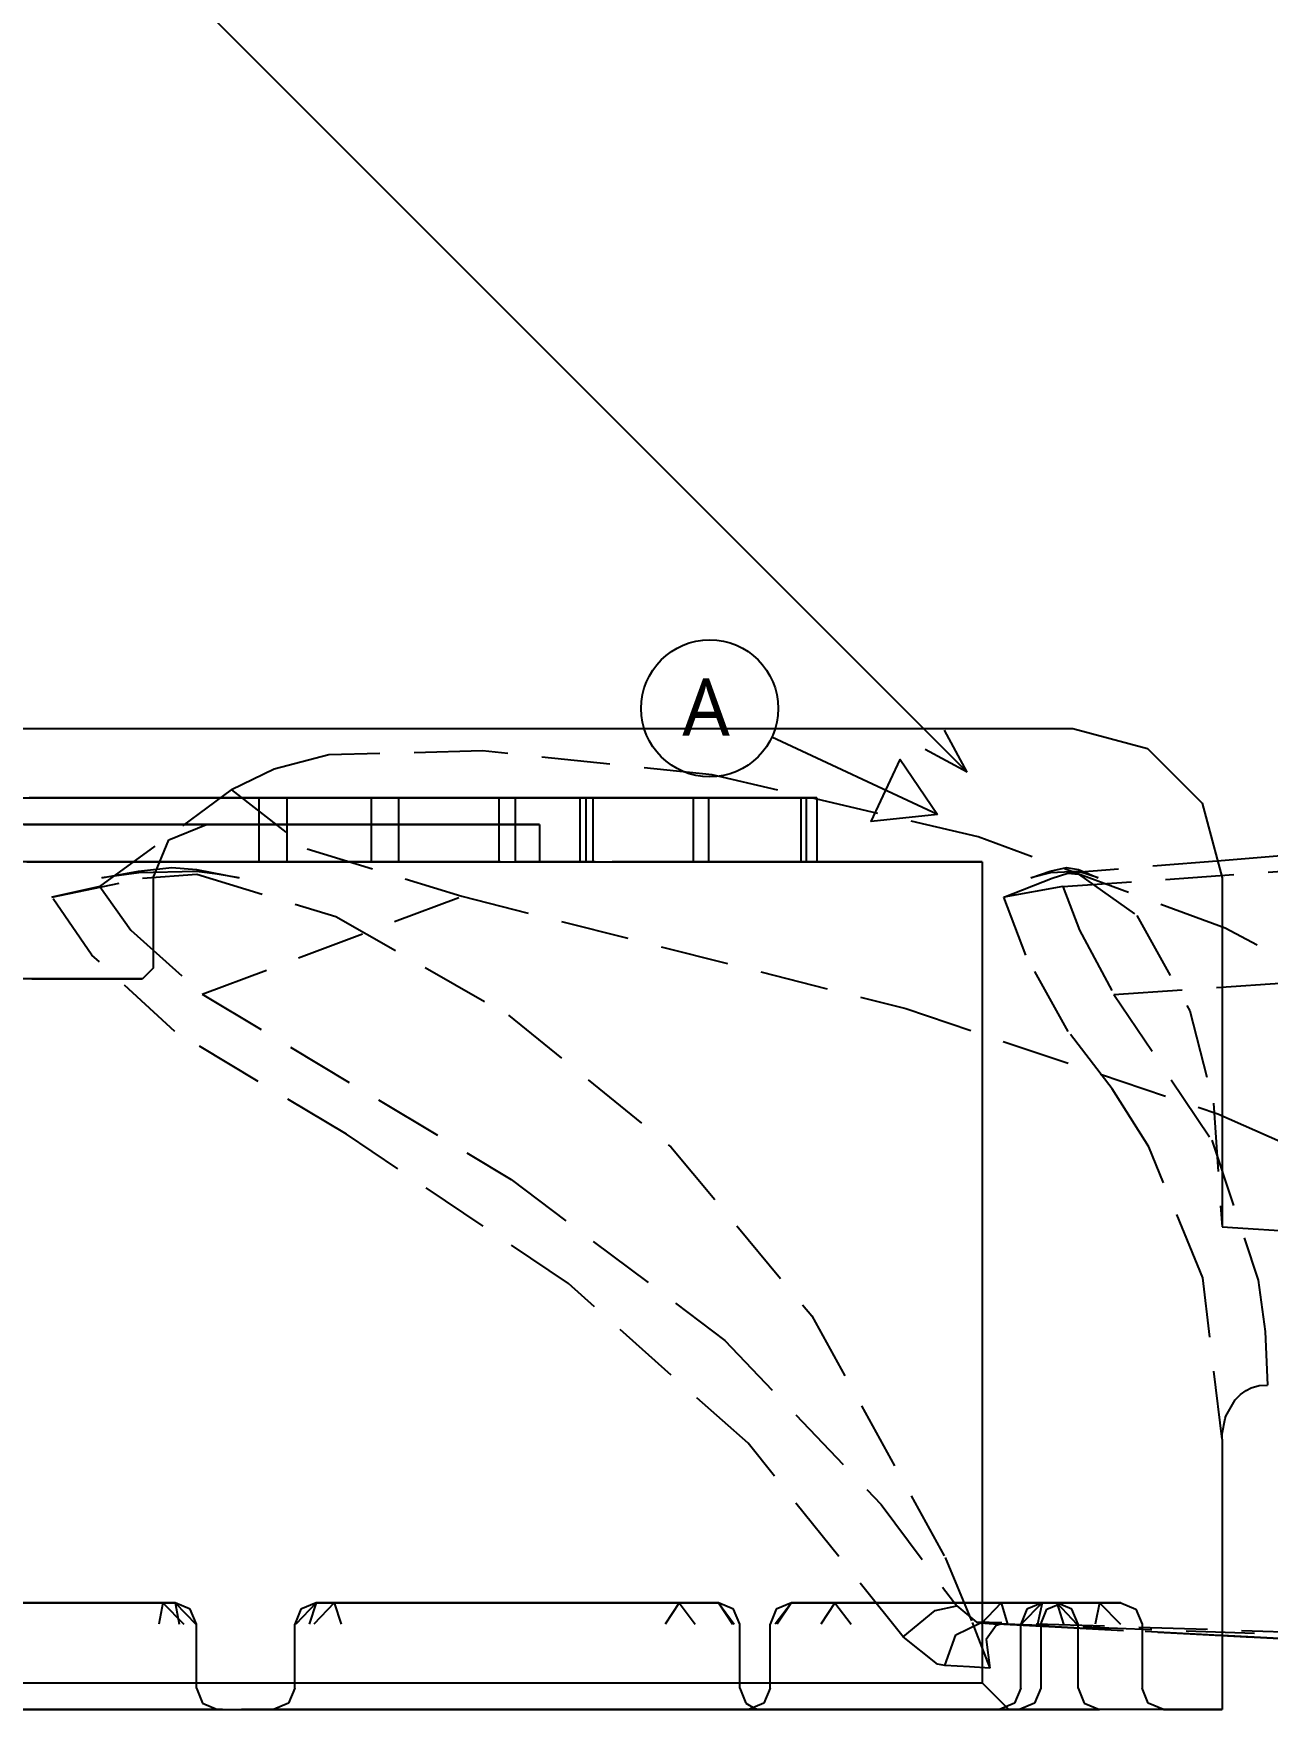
# Model space of a CAD drawing. Header units: metres. Extents: x 30 to 332, y 105 to 260.
# Drawn here: x 163.5 to 217.5, y 110 to 183.3 of the extents above; entities that cross this region are included whole.
import ezdxf

# ---------------------------------------------------------------- set-up
doc = ezdxf.new("R2010")
doc.units = ezdxf.units.M
doc.linetypes.add('DASHED', pattern=[4.5, 3, -1.5])
for name, color, linetype in [('DIM', 2, 'Continuous'), ('HIDDEN', 9, 'DASHED'), ('VISIBLE', 3, 'Continuous')]:
    doc.layers.add(name, color=color, linetype=linetype)
doc.styles.add('CHINESE', font='msjh.ttc')

msp = doc.modelspace()

# ---------------------------------------------------------------- linework, layer by layer
at = {"layer": 'DIM', "color": 2}
for p, q in [((204.37, 151.025), (98.695, 256.7)), ((204.37, 151.025), (203.38, 152.864)), ((203.068, 149.166), (195.818, 152.547)), ((204.37, 151.025), (202.531, 152.015))]:
    msp.add_line(p, q, dxfattribs=at)
msp.add_lwpolyline([(203.068, 149.166), (200.168, 148.863), (201.436, 151.582)], close=True, dxfattribs=at)
msp.add_circle((193.099, 153.815), 3, dxfattribs=at)
at = {"layer": 'HIDDEN'}
for p, q in [((159.984, 152.939), (165.471, 152.939)), ((165.471, 152.939), (170.889, 152.939)), ((170.889, 152.939), (176.17, 152.939)), ((176.17, 152.939), (181.247, 152.939)), ((181.247, 152.939), (186.057, 152.939)), ((186.057, 152.939), (190.539, 152.939)), ((190.539, 152.939), (194.637, 152.939)), ((194.637, 152.939), (198.299, 152.939)), ((198.299, 152.939), (201.479, 152.939)), ((201.479, 152.939), (204.137, 152.939)), ((204.137, 152.939), (206.24, 152.939)), ((206.24, 152.939), (207.762, 152.939)), ((207.762, 152.939), (208.682, 152.939)), ((208.682, 152.939), (208.99, 152.939)), ((183.159, 151.955), (176.427, 151.774)), ((193.209, 150.899), (183.159, 151.955)), ((174.034, 151.16), (172.172, 150.244)), ((176.427, 151.774), (174.034, 151.16)), ((204.845, 148.199), (193.209, 150.899)), ((162.575, 149.905), (163.516, 149.905)), ((164.614, 149.905), (163.307, 149.905)), ((163.516, 149.905), (164.454, 149.905)), ((164.454, 149.905), (165.386, 149.905)), ((165.915, 149.905), (164.614, 149.905)), ((165.386, 149.905), (166.313, 149.905)), ((167.209, 149.905), (165.915, 149.905)), ((166.313, 149.905), (167.232, 149.905)), ((166.406, 146.012), (172.172, 150.244)), ((168.494, 149.905), (167.209, 149.905)), ((167.232, 149.905), (168.142, 149.905)), ((168.142, 149.905), (169.044, 149.905)), ((169.768, 149.905), (168.494, 149.905)), ((169.044, 149.905), (169.935, 149.905)), ((171.031, 149.905), (169.768, 149.905)), ((169.935, 149.905), (170.814, 149.905)), ((170.814, 149.905), (171.682, 149.905)), ((172.281, 149.905), (171.031, 149.905)), ((171.682, 149.905), (172.535, 149.905)), ((172.172, 150.244), (175.473, 147.67)), ((173.516, 149.905), (172.281, 149.905)), ((172.535, 149.905), (173.375, 149.905)), ((173.375, 147.105), (173.375, 149.905)), ((173.375, 149.905), (178.277, 149.905)), ((174.734, 149.905), (173.516, 149.905)), ((174.587, 149.905), (174.587, 147.105)), ((174.587, 149.905), (175.387, 149.905)), ((179.489, 149.905), (174.587, 149.905)), ((175.935, 149.905), (174.734, 149.905)), ((175.387, 149.905), (176.169, 149.905)), ((177.116, 149.905), (175.935, 149.905)), ((176.169, 149.905), (176.933, 149.905)), ((176.933, 149.905), (177.677, 149.905)), ((178.277, 149.905), (177.116, 149.905)), ((177.677, 149.905), (178.401, 149.905)), ((178.277, 149.905), (178.277, 147.105)), ((178.401, 149.905), (179.104, 149.905)), ((179.104, 149.905), (179.785, 149.905)), ((179.489, 147.105), (179.489, 149.905)), ((180.603, 149.905), (179.489, 149.905)), ((179.785, 149.905), (180.444, 149.905)), ((180.444, 149.905), (181.079, 149.905)), ((181.691, 149.905), (180.603, 149.905)), ((181.079, 149.905), (181.69, 149.905)), ((181.69, 149.905), (182.276, 149.905)), ((182.754, 149.905), (181.691, 149.905)), ((182.276, 149.905), (182.836, 149.905)), ((183.789, 149.905), (182.754, 149.905)), ((182.836, 149.905), (183.37, 149.905)), ((183.37, 149.905), (183.878, 149.905)), ((184.795, 149.905), (183.789, 149.905)), ((183.878, 147.105), (183.878, 149.905)), ((183.878, 149.905), (192.368, 149.905)), ((184.578, 149.905), (184.578, 147.105)), ((184.578, 149.905), (184.859, 149.905)), ((193.068, 149.905), (184.578, 149.905)), ((185.771, 149.905), (184.795, 149.905)), ((184.859, 149.905), (185.128, 149.905)), ((185.128, 149.905), (185.385, 149.905)), ((185.385, 149.905), (185.631, 149.905)), ((185.631, 149.905), (185.865, 149.905)), ((186.716, 149.905), (185.771, 149.905)), ((185.865, 149.905), (186.088, 149.905)), ((186.088, 149.905), (186.299, 149.905)), ((186.299, 149.905), (186.497, 149.905)), ((186.497, 149.905), (186.684, 149.905)), ((186.684, 149.905), (186.858, 149.905)), ((187.629, 149.905), (186.716, 149.905)), ((186.858, 149.905), (187.02, 149.905)), ((187.02, 149.905), (187.17, 149.905)), ((187.17, 149.905), (187.307, 149.905)), ((187.307, 149.905), (187.432, 149.905)), ((187.432, 147.105), (187.432, 149.905)), ((187.432, 149.905), (197.086, 149.905)), ((188.508, 149.905), (187.629, 149.905)), ((187.675, 149.905), (187.718, 149.905)), ((187.675, 149.905), (187.675, 147.105)), ((187.987, 149.905), (187.675, 149.905)), ((187.718, 149.905), (187.758, 149.905)), ((187.758, 149.905), (187.794, 149.905)), ((187.794, 149.905), (187.828, 149.905)), ((187.828, 149.905), (187.858, 149.905)), ((187.858, 149.905), (187.885, 149.905)), ((187.885, 149.905), (187.909, 149.905)), ((187.909, 149.905), (187.93, 149.905)), ((187.93, 149.905), (187.947, 149.905)), ((187.947, 149.905), (187.962, 149.905)), ((187.962, 149.905), (187.973, 149.905)), ((187.973, 149.905), (187.981, 149.905)), ((187.981, 149.905), (187.986, 149.905)), ((187.986, 149.905), (187.987, 149.905)), ((189.353, 149.905), (188.508, 149.905)), ((190.162, 149.905), (189.353, 149.905)), ((190.935, 149.905), (190.162, 149.905)), ((191.671, 149.905), (190.935, 149.905)), ((192.368, 149.905), (191.671, 149.905)), ((192.368, 149.905), (192.368, 147.105)), ((193.068, 147.105), (193.068, 149.905)), ((193.468, 149.905), (193.068, 149.905)), ((193.85, 149.905), (193.468, 149.905)), ((194.216, 149.905), (193.85, 149.905)), ((194.565, 149.905), (194.216, 149.905)), ((194.897, 149.905), (194.565, 149.905)), ((195.212, 149.905), (194.897, 149.905)), ((195.509, 149.905), (195.212, 149.905)), ((195.788, 149.905), (195.509, 149.905)), ((196.05, 149.905), (195.788, 149.905)), ((196.293, 149.905), (196.05, 149.905)), ((196.519, 149.905), (196.293, 149.905)), ((196.726, 149.905), (196.519, 149.905)), ((196.916, 149.905), (196.726, 149.905)), ((197.086, 149.905), (196.916, 149.905)), ((197.086, 149.905), (197.086, 147.105)), ((197.393, 149.905), (197.33, 149.905)), ((197.451, 149.905), (197.393, 149.905)), ((197.505, 149.905), (197.451, 149.905)), ((197.554, 149.905), (197.505, 149.905)), ((197.599, 149.905), (197.554, 149.905)), ((197.639, 149.905), (197.599, 149.905)), ((197.674, 149.905), (197.639, 149.905)), ((197.704, 149.905), (197.674, 149.905)), ((197.73, 149.905), (197.704, 149.905)), ((197.751, 149.905), (197.73, 149.905)), ((197.768, 149.905), (197.751, 149.905)), ((197.779, 149.905), (197.768, 149.905)), ((197.786, 149.905), (197.779, 149.905)), ((197.789, 149.905), (197.786, 149.905)), ((208.563, 146.012), (268.761, 150.244)), ((163.077, 148.738), (164.299, 148.738)), ((164.299, 148.738), (165.462, 148.738)), ((165.462, 148.738), (166.551, 148.738)), ((166.551, 148.738), (167.549, 148.738)), ((167.549, 148.738), (168.444, 148.738)), ((168.444, 148.738), (169.222, 148.738)), ((169.222, 148.738), (169.875, 148.738)), ((169.875, 148.738), (170.392, 148.738)), ((170.392, 148.738), (170.766, 148.738)), ((170.766, 148.738), (170.993, 148.738)), ((170.993, 148.738), (171.069, 148.738)), ((215.656, 144.191), (204.845, 148.199)), ((175.473, 147.67), (182.242, 145.591)), ((165.027, 147.105), (159.984, 147.105)), ((163.516, 147.105), (162.575, 147.105)), ((163.205, 147.105), (163.845, 147.105)), ((163.307, 147.105), (164.614, 147.105)), ((164.454, 147.105), (163.516, 147.105)), ((163.845, 147.105), (164.483, 147.105)), ((165.386, 147.105), (164.454, 147.105)), ((164.483, 147.105), (165.117, 147.105)), ((164.614, 147.105), (165.915, 147.105)), ((170.006, 147.105), (165.027, 147.105)), ((165.117, 147.105), (165.749, 147.105)), ((166.313, 147.105), (165.386, 147.105)), ((165.749, 147.105), (166.376, 147.105)), ((165.915, 147.105), (167.209, 147.105)), ((167.232, 147.105), (166.313, 147.105)), ((166.376, 147.105), (167, 147.105)), ((167, 147.105), (167.619, 147.105)), ((167.209, 147.105), (168.494, 147.105)), ((168.142, 147.105), (167.232, 147.105)), ((167.619, 147.105), (168.233, 147.105)), ((168.101, 146.688), (169.556, 146.844)), ((169.044, 147.105), (168.142, 147.105)), ((168.233, 147.105), (168.842, 147.105)), ((168.494, 147.105), (169.768, 147.105)), ((169.935, 147.105), (169.044, 147.105)), ((169.556, 146.844), (170.641, 146.764)), ((169.768, 147.105), (171.031, 147.105)), ((170.814, 147.105), (169.935, 147.105)), ((174.859, 147.105), (170.006, 147.105)), ((170.641, 146.764), (172.509, 146.405)), ((171.682, 147.105), (170.814, 147.105)), ((171.031, 147.105), (172.281, 147.105)), ((172.535, 147.105), (171.682, 147.105)), ((172.281, 147.105), (173.516, 147.105)), ((173.375, 147.105), (172.535, 147.105)), ((178.277, 147.105), (173.375, 147.105)), ((173.516, 147.105), (174.734, 147.105)), ((175.387, 147.105), (174.587, 147.105)), ((174.587, 147.105), (179.489, 147.105)), ((174.734, 147.105), (175.935, 147.105)), ((179.526, 147.105), (174.859, 147.105)), ((176.169, 147.105), (175.387, 147.105)), ((175.935, 147.105), (177.116, 147.105)), ((176.933, 147.105), (176.169, 147.105)), ((177.677, 147.105), (176.933, 147.105)), ((177.116, 147.105), (178.277, 147.105)), ((178.401, 147.105), (177.677, 147.105)), ((179.104, 147.105), (178.401, 147.105)), ((179.785, 147.105), (179.104, 147.105)), ((179.489, 147.105), (180.603, 147.105)), ((183.946, 147.105), (179.526, 147.105)), ((180.444, 147.105), (179.785, 147.105)), ((181.079, 147.105), (180.444, 147.105)), ((180.603, 147.105), (181.691, 147.105)), ((181.69, 147.105), (181.079, 147.105)), ((182.276, 147.105), (181.69, 147.105)), ((181.691, 147.105), (182.754, 147.105)), ((182.836, 147.105), (182.276, 147.105)), ((182.754, 147.105), (183.789, 147.105)), ((183.37, 147.105), (182.836, 147.105)), ((183.878, 147.105), (183.37, 147.105)), ((183.789, 147.105), (184.795, 147.105)), ((192.368, 147.105), (183.878, 147.105)), ((188.065, 147.105), (183.946, 147.105)), ((184.859, 147.105), (184.578, 147.105)), ((184.578, 147.105), (193.068, 147.105)), ((184.795, 147.105), (185.771, 147.105)), ((185.128, 147.105), (184.859, 147.105)), ((185.385, 147.105), (185.128, 147.105)), ((185.631, 147.105), (185.385, 147.105)), ((185.865, 147.105), (185.631, 147.105)), ((185.771, 147.105), (186.716, 147.105)), ((186.088, 147.105), (185.865, 147.105)), ((186.299, 147.105), (186.088, 147.105)), ((186.497, 147.105), (186.299, 147.105)), ((186.684, 147.105), (186.497, 147.105)), ((186.858, 147.105), (186.684, 147.105)), ((186.716, 147.105), (187.629, 147.105)), ((187.02, 147.105), (186.858, 147.105)), ((187.17, 147.105), (187.02, 147.105)), ((187.307, 147.105), (187.17, 147.105)), ((187.432, 147.105), (187.307, 147.105)), ((197.086, 147.105), (187.432, 147.105)), ((187.629, 147.105), (188.508, 147.105)), ((187.718, 147.105), (187.675, 147.105)), ((187.675, 147.105), (187.987, 147.105)), ((187.758, 147.105), (187.718, 147.105)), ((187.794, 147.105), (187.758, 147.105)), ((187.828, 147.105), (187.794, 147.105)), ((187.858, 147.105), (187.828, 147.105)), ((187.885, 147.105), (187.858, 147.105)), ((187.909, 147.105), (187.885, 147.105)), ((187.93, 147.105), (187.909, 147.105)), ((187.947, 147.105), (187.93, 147.105)), ((187.962, 147.105), (187.947, 147.105)), ((187.973, 147.105), (187.962, 147.105)), ((187.981, 147.105), (187.973, 147.105)), ((187.986, 147.105), (187.981, 147.105)), ((187.987, 147.105), (187.986, 147.105)), ((191.831, 147.105), (188.065, 147.105)), ((188.508, 147.105), (189.353, 147.105)), ((189.353, 147.105), (190.162, 147.105)), ((190.162, 147.105), (190.935, 147.105)), ((190.935, 147.105), (191.671, 147.105)), ((191.671, 147.105), (192.368, 147.105)), ((195.197, 147.105), (191.831, 147.105)), ((193.068, 147.105), (193.468, 147.105)), ((193.468, 147.105), (193.85, 147.105)), ((193.85, 147.105), (194.216, 147.105)), ((194.216, 147.105), (194.565, 147.105)), ((194.565, 147.105), (194.897, 147.105)), ((194.897, 147.105), (195.212, 147.105)), ((198.12, 147.105), (195.197, 147.105)), ((195.212, 147.105), (195.509, 147.105)), ((195.509, 147.105), (195.788, 147.105)), ((195.788, 147.105), (196.05, 147.105)), ((196.05, 147.105), (196.293, 147.105)), ((196.293, 147.105), (196.519, 147.105)), ((196.519, 147.105), (196.726, 147.105)), ((196.726, 147.105), (196.916, 147.105)), ((196.916, 147.105), (197.086, 147.105)), ((200.563, 147.105), (198.12, 147.105)), ((202.496, 147.105), (200.563, 147.105)), ((203.894, 147.105), (202.496, 147.105)), ((204.74, 147.105), (203.894, 147.105)), ((205.023, 147.105), (204.74, 147.105)), ((207.997, 146.688), (208.713, 146.844)), ((208.713, 146.844), (209.237, 146.764)), ((215.482, 147.144), (208.772, 146.599)), ((209.237, 146.764), (210.098, 146.405)), ((164.306, 145.556), (168.271, 146.379)), ((166.406, 146.012), (164.306, 145.556)), ((166.406, 146.012), (167.763, 144.109)), ((166.487, 146.405), (168.101, 146.688)), ((168.117, 146.623), (166.487, 146.405)), ((168.101, 146.688), (168.117, 146.623)), ((170.63, 146.68), (168.117, 146.623)), ((168.271, 146.379), (170.645, 146.554)), ((171.557, 146.557), (170.63, 146.68)), ((170.645, 146.554), (176.734, 144.705)), ((172.509, 146.405), (171.557, 146.557)), ((205.97, 145.556), (208.088, 146.379)), ((208.563, 146.012), (205.97, 145.556)), ((207.163, 146.405), (207.997, 146.688)), ((208.01, 146.623), (207.163, 146.405)), ((207.997, 146.688), (208.01, 146.623)), ((209.24, 146.68), (208.01, 146.623)), ((208.088, 146.379), (208.773, 146.599)), ((208.563, 146.012), (209.28, 144.109)), ((208.773, 146.599), (209.247, 146.554)), ((210.098, 146.405), (209.24, 146.68)), ((209.247, 146.554), (211.794, 144.746)), ((166.06, 143.016), (164.306, 145.556)), ((170.887, 141.302), (182.242, 145.591)), ((182.242, 145.591), (201.682, 140.676)), ((206.935, 143.016), (205.97, 145.556)), ((210.792, 141.298), (273.999, 145.583)), ((176.734, 144.705), (184.285, 140.39)), ((211.794, 144.746), (214.112, 140.578)), ((167.763, 144.109), (170.887, 141.302)), ((209.28, 144.109), (210.792, 141.298)), ((229.035, 137.21), (215.656, 144.191)), ((169.689, 139.667), (166.06, 143.016)), ((208.79, 139.667), (206.935, 143.016)), ((163.578, 141.971), (162.72, 141.971)), ((164.391, 141.971), (163.578, 141.971)), ((165.149, 141.971), (164.391, 141.971)), ((165.842, 141.971), (165.149, 141.971)), ((166.461, 141.971), (165.842, 141.971)), ((166.998, 141.971), (166.461, 141.971)), ((167.448, 141.971), (166.998, 141.971)), ((167.803, 141.971), (167.448, 141.971)), ((168.06, 141.971), (167.803, 141.971)), ((168.216, 141.971), (168.06, 141.971)), ((168.268, 141.971), (168.216, 141.971)), ((170.887, 141.302), (184.41, 133.196)), ((210.792, 141.298), (215.076, 134.91)), ((184.285, 140.39), (191.399, 134.618)), ((201.682, 140.676), (215.341, 136.073)), ((214.112, 140.578), (215.149, 136.533)), ((177.201, 135.174), (169.689, 139.667)), ((210.717, 137.158), (208.79, 139.667)), ((212.323, 134.622), (210.717, 137.158)), ((215.149, 136.533), (215.524, 131.121)), ((215.341, 136.073), (232.38, 128.553)), ((186.913, 128.643), (177.201, 135.174)), ((191.399, 134.618), (197.565, 127.23)), ((214.687, 128.895), (212.323, 134.622)), ((215.076, 134.91), (217.111, 128.794)), ((184.41, 133.196), (193.76, 126.147)), ((194.782, 121.649), (186.913, 128.643)), ((215.524, 121.827), (214.687, 128.895)), ((217.111, 128.794), (217.409, 126.54)), ((197.565, 127.23), (203.407, 116.655)), ((217.409, 126.54), (217.515, 124.188)), ((193.76, 126.147), (200.606, 118.966)), ((215.524, 121.826), (215.524, 121.827)), ((215.524, 121.827), (215.524, 121.827)), ((201.564, 113.182), (194.782, 121.649)), ((200.606, 118.966), (203.914, 114.531)), ((203.407, 116.655), (204.593, 113.807)), ((162.62, 114.667), (163.936, 114.667)), ((164.166, 114.667), (162.774, 114.667)), ((163.936, 114.667), (165.249, 114.667)), ((165.556, 114.667), (164.166, 114.667)), ((165.249, 114.667), (166.558, 114.667)), ((166.941, 114.667), (165.556, 114.667)), ((166.558, 114.667), (167.862, 114.667)), ((168.321, 114.667), (166.941, 114.667)), ((167.862, 114.667), (169.161, 114.667)), ((169.695, 114.667), (168.321, 114.667)), ((169.161, 114.667), (168.984, 113.734)), ((169.161, 114.667), (170.074, 113.734)), ((169.161, 114.667), (169.695, 114.667)), ((169.695, 114.667), (170.608, 113.734)), ((169.695, 114.667), (169.872, 113.734)), ((170.355, 114.394), (169.695, 114.667)), ((175.868, 114.667), (174.981, 113.734)), ((175.868, 114.667), (175.208, 114.394)), ((175.868, 114.667), (175.563, 113.734)), ((176.662, 114.667), (175.774, 113.734)), ((175.868, 114.667), (177.109, 114.667)), ((176.662, 114.667), (175.868, 114.667)), ((177.975, 114.667), (176.662, 114.667)), ((176.662, 114.667), (176.966, 113.734)), ((177.109, 114.667), (178.336, 114.667)), ((179.274, 114.667), (177.975, 114.667)), ((178.336, 114.667), (179.55, 114.667)), ((180.559, 114.667), (179.274, 114.667)), ((179.55, 114.667), (180.75, 114.667)), ((181.829, 114.667), (180.559, 114.667)), ((180.75, 114.667), (181.934, 114.667)), ((183.083, 114.667), (181.829, 114.667)), ((181.934, 114.667), (183.103, 114.667)), ((184.319, 114.667), (183.083, 114.667)), ((183.103, 114.667), (184.254, 114.667)), ((184.254, 114.667), (185.387, 114.667)), ((185.537, 114.667), (184.319, 114.667)), ((185.387, 114.667), (186.501, 114.667)), ((186.736, 114.667), (185.537, 114.667)), ((186.501, 114.667), (187.596, 114.667)), ((187.915, 114.667), (186.736, 114.667)), ((187.596, 114.667), (188.67, 114.667)), ((189.074, 114.667), (187.915, 114.667)), ((188.67, 114.667), (189.724, 114.667)), ((190.21, 114.667), (189.074, 114.667)), ((189.724, 114.667), (190.755, 114.667)), ((191.324, 114.667), (190.21, 114.667)), ((190.755, 114.667), (191.763, 114.667)), ((191.763, 114.667), (191.152, 113.734)), ((192.415, 114.667), (191.324, 114.667)), ((191.763, 114.667), (192.457, 113.734)), ((191.763, 114.667), (193.481, 114.667)), ((193.481, 114.667), (192.415, 114.667)), ((193.481, 114.667), (194.175, 113.734)), ((193.481, 114.667), (194.093, 113.734)), ((194.141, 114.394), (193.481, 114.667)), ((196.674, 114.667), (195.968, 113.734)), ((196.674, 114.667), (196.014, 114.394)), ((196.674, 114.667), (196.049, 113.734)), ((196.674, 114.667), (197.524, 114.667)), ((198.582, 114.667), (196.674, 114.667)), ((197.524, 114.667), (198.346, 114.667)), ((198.582, 114.667), (197.957, 113.734)), ((198.346, 114.667), (199.14, 114.667)), ((199.482, 114.667), (198.582, 114.667)), ((198.582, 114.667), (199.287, 113.734)), ((199.14, 114.667), (199.905, 114.667)), ((200.353, 114.667), (199.482, 114.667)), ((199.905, 114.667), (200.64, 114.667)), ((201.194, 114.667), (200.353, 114.667)), ((200.64, 114.667), (201.345, 114.667)), ((202.004, 114.667), (201.194, 114.667)), ((201.345, 114.667), (202.02, 114.667)), ((202.782, 114.667), (202.004, 114.667)), ((202.02, 114.667), (202.664, 114.667)), ((202.664, 114.667), (203.277, 114.667)), ((203.529, 114.667), (202.782, 114.667)), ((202.961, 114.336), (203.914, 114.531)), ((203.277, 114.667), (203.857, 114.667)), ((204.243, 114.667), (203.529, 114.667)), ((203.857, 114.667), (204.405, 114.667)), ((203.914, 114.531), (204.772, 113.825)), ((204.925, 114.667), (204.243, 114.667)), ((204.405, 114.667), (204.92, 114.667)), ((204.92, 114.667), (205.402, 114.667)), ((205.572, 114.667), (204.925, 114.667)), ((205.851, 114.667), (204.969, 113.734)), ((205.402, 114.667), (205.851, 114.667)), ((206.186, 114.667), (205.572, 114.667)), ((205.851, 114.667), (206.139, 113.734)), ((205.851, 114.667), (208.293, 114.667)), ((206.766, 114.667), (206.186, 114.667)), ((207.648, 114.667), (206.731, 113.734)), ((207.31, 114.667), (206.766, 114.667)), ((207.648, 114.667), (206.988, 114.394)), ((207.819, 114.667), (207.31, 114.667)), ((207.648, 114.667), (207.454, 113.734)), ((207.648, 114.667), (207.768, 114.667)), ((210.159, 114.667), (207.648, 114.667)), ((207.768, 114.667), (207.88, 114.667)), ((208.293, 114.667), (207.819, 114.667)), ((207.88, 114.667), (207.982, 114.667)), ((207.982, 114.667), (208.076, 114.667)), ((208.076, 114.667), (208.161, 114.667)), ((208.161, 114.667), (208.237, 114.667)), ((208.237, 114.667), (208.304, 114.667)), ((208.293, 114.667), (208.581, 113.734)), ((208.293, 114.667), (209.175, 113.734)), ((208.953, 114.394), (208.293, 114.667)), ((208.304, 114.667), (208.362, 114.667)), ((208.362, 114.667), (208.411, 114.667)), ((208.411, 114.667), (208.452, 114.667)), ((208.452, 114.667), (208.483, 114.667)), ((208.483, 114.667), (208.506, 114.667)), ((208.506, 114.667), (208.519, 114.667)), ((208.519, 114.667), (208.523, 114.667)), ((210.287, 114.667), (210.159, 114.667)), ((210.406, 114.667), (210.287, 114.667)), ((210.515, 114.667), (210.406, 114.667)), ((210.615, 114.667), (210.515, 114.667)), ((210.705, 114.667), (210.615, 114.667)), ((210.786, 114.667), (210.705, 114.667)), ((210.857, 114.667), (210.786, 114.667)), ((210.919, 114.667), (210.857, 114.667)), ((210.971, 114.667), (210.919, 114.667)), ((211.014, 114.667), (210.971, 114.667)), ((211.048, 114.667), (211.014, 114.667)), ((211.071, 114.667), (211.048, 114.667)), ((211.086, 114.667), (211.071, 114.667)), ((211.09, 114.667), (211.086, 114.667)), ((170.628, 113.734), (170.355, 114.394)), ((170.628, 110.933), (170.628, 113.734)), ((175.208, 114.394), (174.935, 113.734)), ((174.935, 110.933), (174.935, 113.734)), ((194.415, 113.734), (194.141, 114.394)), ((194.415, 110.933), (194.415, 113.734)), ((196.014, 114.394), (195.74, 113.734)), ((195.74, 110.933), (195.74, 113.734)), ((201.564, 113.182), (202.961, 114.336)), ((203.877, 113.267), (204.955, 113.791)), ((204.593, 113.807), (205.364, 111.811)), ((204.772, 113.825), (204.955, 113.791)), ((255.361, 112.183), (204.772, 113.825)), ((204.955, 113.791), (205.518, 113.753)), ((204.955, 113.791), (255.694, 111.852)), ((205.518, 113.753), (205.526, 113.753)), ((205.615, 113.748), (205.518, 113.753)), ((205.526, 113.753), (205.981, 113.734)), ((210.4, 113.499), (205.526, 113.753)), ((205.714, 113.744), (205.615, 113.748)), ((205.8, 113.725), (205.64, 113.679)), ((205.974, 113.734), (205.714, 113.744)), ((205.974, 113.734), (205.8, 113.725)), ((205.981, 113.734), (205.974, 113.734)), ((205.981, 113.734), (208.221, 113.616)), ((206.988, 114.394), (206.715, 113.734)), ((206.715, 110.933), (206.715, 113.734)), ((209.226, 113.734), (208.953, 114.394)), ((209.226, 110.933), (209.226, 113.734)), ((203.064, 111.986), (201.564, 113.182)), ((203.394, 111.927), (203.877, 113.267)), ((205.64, 113.679), (205.203, 113.069)), ((205.203, 113.069), (205.364, 111.811)), ((208.221, 113.616), (215.524, 113.234)), ((208.221, 113.616), (213.87, 113.321)), ((215.16, 113.25), (210.4, 113.499)), ((213.87, 113.321), (218.742, 113.066)), ((215.524, 113.231), (215.16, 113.25)), ((203.394, 111.927), (203.064, 111.986)), ((204.472, 111.865), (203.394, 111.927)), ((205.364, 111.811), (204.472, 111.865)), ((206.715, 110.933), (206.446, 110.279)), ((209.226, 110.933), (209.494, 110.279)), ((195.078, 110.04), (195.348, 110)), ((206.446, 110.279), (205.781, 110)), ((209.494, 110.279), (210.159, 110)), ((163.939, 110), (159.984, 110)), ((162.519, 110), (163.784, 110)), ((164.319, 110), (162.876, 110)), ((163.784, 110), (165.047, 110)), ((167.875, 110), (163.939, 110)), ((165.759, 110), (164.319, 110)), ((165.047, 110), (166.305, 110)), ((167.195, 110), (165.759, 110)), ((166.305, 110), (167.559, 110)), ((168.625, 110), (167.195, 110)), ((167.559, 110), (168.808, 110)), ((171.77, 110), (167.875, 110)), ((170.049, 110), (168.625, 110)), ((168.808, 110), (169.013, 110)), ((169.013, 110), (169.219, 110)), ((169.219, 110), (169.425, 110)), ((169.425, 110), (169.628, 110)), ((169.628, 110), (169.825, 110)), ((169.825, 110), (170.014, 110)), ((170.014, 110), (170.193, 110)), ((170.228, 110), (170.049, 110)), ((170.193, 110), (170.358, 110)), ((170.401, 110), (170.228, 110)), ((170.358, 110), (170.509, 110)), ((170.568, 110), (170.401, 110)), ((170.509, 110), (170.644, 110)), ((170.726, 110), (170.568, 110)), ((170.644, 110), (170.76, 110)), ((170.874, 110), (170.726, 110)), ((170.76, 110), (170.857, 110)), ((170.857, 110), (170.933, 110)), ((171.011, 110), (170.874, 110)), ((170.933, 110), (170.987, 110)), ((170.987, 110), (171.521, 110)), ((171.135, 110), (171.011, 110)), ((171.245, 110), (171.135, 110)), ((171.339, 110), (171.245, 110)), ((171.418, 110), (171.339, 110)), ((171.481, 110), (171.418, 110)), ((171.525, 110), (171.481, 110)), ((171.521, 110), (171.526, 110)), ((171.552, 110), (171.525, 110)), ((171.526, 110), (171.531, 110)), ((171.531, 110), (171.536, 110)), ((171.536, 110), (171.541, 110)), ((171.541, 110), (171.545, 110)), ((171.545, 110), (171.548, 110)), ((171.548, 110), (171.551, 110)), ((171.551, 110), (171.554, 110)), ((171.561, 110), (171.552, 110)), ((171.554, 110), (171.556, 110)), ((171.556, 110), (171.558, 110)), ((171.558, 110), (171.56, 110)), ((171.56, 110), (171.561, 110)), ((171.561, 110), (171.561, 110)), ((171.561, 110), (171.561, 110)), ((175.606, 110), (171.77, 110)), ((174.002, 110), (174.001, 110)), ((174.001, 110), (174.009, 110)), ((174.003, 110), (174.002, 110)), ((174.006, 110), (174.003, 110)), ((174.009, 110), (174.006, 110)), ((174.013, 110), (174.009, 110)), ((174.009, 110), (174.031, 110)), ((174.018, 110), (174.013, 110)), ((174.024, 110), (174.018, 110)), ((174.031, 110), (174.024, 110)), ((174.039, 110), (174.031, 110)), ((174.031, 110), (174.067, 110)), ((174.048, 110), (174.039, 110)), ((174.058, 110), (174.048, 110)), ((174.069, 110), (174.058, 110)), ((174.067, 110), (174.117, 110)), ((174.08, 110), (174.069, 110)), ((174.093, 110), (174.08, 110)), ((174.886, 110), (174.093, 110)), ((174.117, 110), (174.181, 110)), ((174.181, 110), (174.258, 110)), ((174.258, 110), (174.347, 110)), ((174.347, 110), (174.449, 110)), ((174.449, 110), (174.562, 110)), ((174.562, 110), (174.684, 110)), ((174.684, 110), (174.816, 110)), ((174.816, 110), (174.957, 110)), ((174.963, 110), (174.886, 110)), ((174.957, 110), (175.104, 110)), ((175.062, 110), (174.963, 110)), ((175.181, 110), (175.062, 110)), ((175.104, 110), (175.257, 110)), ((175.319, 110), (175.181, 110)), ((175.257, 110), (176.45, 110)), ((175.475, 110), (175.319, 110)), ((175.645, 110), (175.475, 110)), ((179.362, 110), (175.606, 110)), ((175.829, 110), (175.645, 110)), ((176.024, 110), (175.829, 110)), ((176.227, 110), (176.024, 110)), ((176.435, 110), (176.227, 110)), ((176.647, 110), (176.435, 110)), ((176.45, 110), (177.63, 110)), ((176.858, 110), (176.647, 110)), ((177.067, 110), (176.858, 110)), ((177.271, 110), (177.067, 110)), ((178.632, 110), (177.271, 110)), ((177.63, 110), (178.798, 110)), ((179.979, 110), (178.632, 110)), ((178.798, 110), (179.951, 110)), ((183.019, 110), (179.362, 110)), ((179.951, 110), (181.09, 110)), ((181.311, 110), (179.979, 110)), ((181.09, 110), (182.213, 110)), ((182.627, 110), (181.311, 110)), ((182.213, 110), (183.32, 110)), ((183.926, 110), (182.627, 110)), ((186.56, 110), (183.019, 110)), ((183.32, 110), (184.41, 110)), ((185.208, 110), (183.926, 110)), ((184.41, 110), (185.481, 110)), ((186.471, 110), (185.208, 110)), ((185.481, 110), (186.534, 110)), ((187.713, 110), (186.471, 110)), ((186.534, 110), (187.567, 110)), ((189.966, 110), (186.56, 110)), ((187.567, 110), (188.58, 110)), ((188.936, 110), (187.713, 110)), ((188.58, 110), (189.571, 110)), ((190.136, 110), (188.936, 110)), ((189.571, 110), (190.541, 110)), ((193.22, 110), (189.966, 110)), ((191.314, 110), (190.136, 110)), ((190.541, 110), (190.705, 110)), ((190.705, 110), (190.881, 110)), ((190.881, 110), (191.069, 110)), ((191.069, 110), (191.265, 110)), ((191.265, 110), (191.467, 110)), ((192.469, 110), (191.314, 110)), ((191.467, 110), (191.672, 110)), ((191.672, 110), (191.879, 110)), ((191.879, 110), (192.084, 110)), ((192.084, 110), (192.286, 110)), ((192.286, 110), (192.481, 110)), ((193.6, 110), (192.469, 110)), ((192.481, 110), (192.667, 110)), ((192.667, 110), (192.842, 110)), ((192.842, 110), (193.004, 110)), ((193.004, 110), (193.151, 110)), ((193.151, 110), (194.869, 110)), ((196.304, 110), (193.22, 110)), ((194.705, 110), (193.6, 110)), ((194.789, 110), (194.705, 110)), ((194.868, 110), (194.789, 110)), ((194.81, 110), (194.807, 110)), ((194.807, 110), (194.809, 110)), ((194.809, 110), (194.816, 110)), ((194.82, 110), (194.81, 110)), ((194.816, 110), (194.829, 110)), ((194.837, 110), (194.82, 110)), ((194.829, 110), (194.845, 110)), ((194.86, 110), (194.837, 110)), ((194.845, 110), (194.867, 110)), ((194.89, 110), (194.86, 110)), ((194.867, 110), (194.893, 110)), ((194.942, 110), (194.868, 110)), ((194.869, 110), (194.932, 110)), ((194.926, 110), (194.89, 110)), ((194.893, 110), (194.924, 110)), ((194.924, 110), (194.96, 110)), ((194.968, 110), (194.926, 110)), ((194.932, 110), (194.992, 110)), ((195.01, 110), (194.942, 110)), ((194.96, 110), (195, 110)), ((195.017, 110), (194.968, 110)), ((194.992, 110), (195.047, 110)), ((195, 110), (195.044, 110)), ((195.073, 110), (195.01, 110)), ((195.071, 110), (195.017, 110)), ((195.044, 110), (195.093, 110)), ((195.047, 110), (195.098, 110)), ((195.131, 110), (195.071, 110)), ((195.129, 110), (195.073, 110)), ((195.093, 110), (195.145, 110)), ((195.098, 110), (195.145, 110)), ((195.18, 110), (195.129, 110)), ((195.197, 110), (195.131, 110)), ((195.145, 110), (195.187, 110)), ((195.145, 110), (195.202, 110)), ((195.224, 110), (195.18, 110)), ((195.187, 110), (195.224, 110)), ((195.268, 110), (195.197, 110)), ((195.202, 110), (195.263, 110)), ((195.224, 110), (195.257, 110)), ((195.262, 110), (195.224, 110)), ((195.257, 110), (195.285, 110)), ((195.293, 110), (195.262, 110)), ((195.263, 110), (196.08, 110)), ((195.344, 110), (195.268, 110)), ((195.285, 110), (195.308, 110)), ((195.317, 110), (195.293, 110)), ((195.308, 110), (195.325, 110)), ((195.334, 110), (195.317, 110)), ((195.325, 110), (195.338, 110)), ((195.345, 110), (195.334, 110)), ((195.338, 110), (195.346, 110)), ((195.424, 110), (195.344, 110)), ((195.348, 110), (195.345, 110)), ((195.346, 110), (195.348, 110)), ((197.332, 110), (195.424, 110)), ((196.08, 110), (196.87, 110)), ((199.205, 110), (196.304, 110)), ((196.87, 110), (197.634, 110)), ((197.498, 110), (197.332, 110)), ((197.677, 110), (197.498, 110)), ((197.634, 110), (198.369, 110)), ((197.868, 110), (197.677, 110)), ((198.068, 110), (197.868, 110)), ((198.274, 110), (198.068, 110)), ((198.485, 110), (198.274, 110)), ((198.369, 110), (199.076, 110)), ((198.696, 110), (198.485, 110)), ((198.907, 110), (198.696, 110)), ((199.113, 110), (198.907, 110)), ((199.076, 110), (199.755, 110)), ((199.312, 110), (199.113, 110)), ((201.906, 110), (199.205, 110)), ((199.502, 110), (199.312, 110)), ((199.68, 110), (199.502, 110)), ((199.844, 110), (199.68, 110)), ((199.755, 110), (200.404, 110)), ((199.992, 110), (199.844, 110)), ((200.537, 110), (199.992, 110)), ((200.404, 110), (201.023, 110)), ((201.073, 110), (200.537, 110)), ((201.023, 110), (201.611, 110)), ((201.598, 110), (201.073, 110)), ((202.113, 110), (201.598, 110)), ((201.611, 110), (202.17, 110)), ((204.394, 110), (201.906, 110)), ((202.617, 110), (202.113, 110)), ((202.17, 110), (202.696, 110)), ((203.11, 110), (202.617, 110)), ((202.696, 110), (203.192, 110)), ((203.593, 110), (203.11, 110)), ((203.192, 110), (203.655, 110)), ((204.064, 110), (203.593, 110)), ((203.655, 110), (204.087, 110)), ((204.525, 110), (204.064, 110)), ((204.087, 110), (204.165, 110)), ((204.165, 110), (204.264, 110)), ((204.264, 110), (204.383, 110)), ((204.383, 110), (204.519, 110)), ((206.657, 110), (204.394, 110)), ((204.519, 110), (204.672, 110)), ((204.974, 110), (204.525, 110)), ((204.672, 110), (204.839, 110)), ((204.839, 110), (205.019, 110)), ((205.412, 110), (204.974, 110)), ((205.019, 110), (205.209, 110)), ((205.209, 110), (205.407, 110)), ((205.407, 110), (205.61, 110)), ((205.838, 110), (205.412, 110)), ((205.61, 110), (205.817, 110)), ((205.786, 110), (205.781, 110)), ((205.781, 110), (205.781, 110)), ((205.781, 110), (205.782, 110)), ((205.782, 110), (205.783, 110)), ((205.783, 110), (205.784, 110)), ((205.784, 110), (205.785, 110)), ((205.785, 110), (205.787, 110)), ((205.801, 110), (205.786, 110)), ((205.787, 110), (205.79, 110)), ((205.79, 110), (205.792, 110)), ((205.792, 110), (205.795, 110)), ((205.795, 110), (205.798, 110)), ((205.798, 110), (205.802, 110)), ((205.825, 110), (205.801, 110)), ((205.802, 110), (205.806, 110)), ((205.806, 110), (205.81, 110)), ((205.81, 110), (205.815, 110)), ((205.815, 110), (205.93, 110)), ((205.817, 110), (206.023, 110)), ((205.858, 110), (205.825, 110)), ((206.253, 110), (205.838, 110)), ((205.901, 110), (205.858, 110)), ((205.954, 110), (205.901, 110)), ((205.93, 110), (206.038, 110)), ((206.015, 110), (205.954, 110)), ((206.084, 110), (206.015, 110)), ((206.023, 110), (206.228, 110)), ((206.038, 110), (206.136, 110)), ((206.162, 110), (206.084, 110)), ((206.136, 110), (206.226, 110)), ((206.247, 110), (206.162, 110)), ((206.226, 110), (206.308, 110)), ((206.228, 110), (206.428, 110)), ((206.34, 110), (206.247, 110)), ((206.657, 110), (206.253, 110)), ((206.308, 110), (206.381, 110)), ((206.439, 110), (206.34, 110)), ((206.381, 110), (206.446, 110)), ((206.545, 110), (206.439, 110)), ((206.446, 110), (206.502, 110)), ((206.502, 110), (206.549, 110)), ((206.657, 110), (206.545, 110)), ((206.549, 110), (206.588, 110)), ((206.588, 110), (206.618, 110)), ((206.618, 110), (206.639, 110)), ((206.639, 110), (206.652, 110)), ((206.652, 110), (206.657, 110)), ((207.489, 110), (207.26, 110)), ((207.714, 110), (207.489, 110)), ((207.934, 110), (207.714, 110)), ((208.15, 110), (207.934, 110)), ((208.362, 110), (208.15, 110)), ((208.568, 110), (208.362, 110)), ((208.771, 110), (208.568, 110)), ((208.968, 110), (208.771, 110)), ((209.161, 110), (208.968, 110)), ((209.35, 110), (209.161, 110)), ((209.534, 110), (209.35, 110)), ((209.713, 110), (209.534, 110)), ((209.887, 110), (209.713, 110)), ((210.057, 110), (209.887, 110)), ((212.474, 110), (211.992, 110)), ((212.922, 110), (212.474, 110)), ((213.335, 110), (212.922, 110)), ((213.713, 110), (213.335, 110)), ((214.055, 110), (213.713, 110)), ((214.363, 110), (214.055, 110)), ((214.634, 110), (214.363, 110)), ((214.87, 110), (214.634, 110)), ((215.07, 110), (214.87, 110)), ((215.233, 110), (215.07, 110)), ((215.36, 110), (215.233, 110)), ((215.452, 110), (215.36, 110)), ((215.506, 110), (215.452, 110)), ((215.524, 110), (215.506, 110))]:
    msp.add_line(p, q, dxfattribs=at)
at = {"layer": 'VISIBLE'}
for p, q in [((110.977, 152.939), (208.99, 152.939)), ((208.99, 152.939), (212.257, 152.063)), ((212.257, 152.063), (214.649, 149.672)), ((187.987, 149.905), (187.987, 147.105)), ((187.987, 149.905), (197.789, 149.905)), ((197.33, 149.905), (187.987, 149.905)), ((197.33, 147.105), (197.33, 149.905)), ((197.789, 149.905), (197.789, 147.105)), ((214.649, 149.672), (215.524, 146.405)), ((165.696, 148.738), (162.858, 148.738)), ((168.462, 148.738), (165.696, 148.738)), ((171.122, 148.738), (168.462, 148.738)), ((169.418, 148.055), (171.069, 148.738)), ((171.069, 148.738), (185.654, 148.738)), ((173.641, 148.738), (171.122, 148.738)), ((175.989, 148.738), (173.641, 148.738)), ((178.135, 148.738), (175.989, 148.738)), ((180.053, 148.738), (178.135, 148.738)), ((181.719, 148.738), (180.053, 148.738)), ((183.112, 148.738), (181.719, 148.738)), ((184.213, 148.738), (183.112, 148.738)), ((185.01, 148.738), (184.213, 148.738)), ((185.492, 148.738), (185.01, 148.738)), ((185.654, 148.738), (185.492, 148.738)), ((185.654, 148.738), (185.654, 147.105)), ((168.735, 146.405), (169.418, 148.055)), ((225.031, 147.924), (215.482, 147.144)), ((168.842, 147.105), (170.903, 147.105)), ((170.903, 147.105), (172.881, 147.105)), ((172.881, 147.105), (174.762, 147.105)), ((174.762, 147.105), (176.53, 147.105)), ((176.53, 147.105), (178.173, 147.105)), ((178.173, 147.105), (179.679, 147.105)), ((179.679, 147.105), (181.035, 147.105)), ((181.035, 147.105), (182.233, 147.105)), ((182.233, 147.105), (183.261, 147.105)), ((183.261, 147.105), (184.114, 147.105)), ((184.114, 147.105), (184.784, 147.105)), ((184.784, 147.105), (185.266, 147.105)), ((185.266, 147.105), (185.557, 147.105)), ((185.557, 147.105), (185.654, 147.105)), ((185.654, 147.105), (187.987, 147.105)), ((187.987, 147.105), (197.33, 147.105)), ((197.33, 147.105), (197.393, 147.105)), ((197.393, 147.105), (197.451, 147.105)), ((197.451, 147.105), (197.505, 147.105)), ((197.505, 147.105), (197.554, 147.105)), ((197.554, 147.105), (197.599, 147.105)), ((197.599, 147.105), (197.639, 147.105)), ((197.639, 147.105), (197.674, 147.105)), ((197.674, 147.105), (197.704, 147.105)), ((197.704, 147.105), (197.73, 147.105)), ((197.73, 147.105), (197.751, 147.105)), ((197.751, 147.105), (197.768, 147.105)), ((197.768, 147.105), (197.779, 147.105)), ((197.779, 147.105), (197.786, 147.105)), ((197.786, 147.105), (197.789, 147.105)), ((197.789, 147.105), (205.023, 147.105)), ((205.023, 147.105), (205.023, 111.167)), ((168.735, 146.405), (168.735, 142.438)), ((215.524, 146.405), (215.524, 131.121)), ((168.735, 142.438), (168.268, 141.971)), ((163.426, 141.971), (168.268, 141.971)), ((215.524, 131.121), (232.509, 130.053)), ((215.524, 131.121), (215.524, 131.121)), ((216.327, 123.779), (216.58, 123.965)), ((216.58, 123.965), (216.8, 124.077)), ((216.8, 124.077), (217.156, 124.177)), ((217.156, 124.177), (217.515, 124.188)), ((215.698, 122.831), (216.099, 123.545)), ((216.099, 123.545), (216.327, 123.779)), ((215.534, 122.066), (215.667, 122.741)), ((215.667, 122.741), (215.698, 122.831)), ((215.524, 121.826), (215.534, 122.066)), ((215.524, 121.827), (215.524, 121.826)), ((215.524, 121.826), (215.524, 110)), ((207.863, 114.394), (208.523, 114.667)), ((208.523, 114.667), (211.09, 114.667)), ((210.159, 114.667), (209.965, 113.734)), ((210.159, 114.667), (211.076, 113.734)), ((211.09, 114.667), (211.75, 114.394)), ((207.59, 113.734), (207.863, 114.394)), ((207.59, 113.734), (207.59, 110.933)), ((211.75, 114.394), (212.024, 113.734)), ((212.024, 113.734), (212.024, 110.933)), ((215.524, 113.234), (257.454, 111.036)), ((220.553, 112.968), (215.524, 113.231)), ((159.984, 111.167), (165.027, 111.167)), ((165.027, 111.167), (170.006, 111.167)), ((170.006, 111.167), (174.859, 111.167)), ((170.628, 110.933), (170.896, 110.279)), ((174.935, 110.933), (174.667, 110.279)), ((174.859, 111.167), (179.526, 111.167)), ((179.526, 111.167), (183.946, 111.167)), ((183.946, 111.167), (188.065, 111.167)), ((188.065, 111.167), (191.831, 111.167)), ((191.831, 111.167), (195.197, 111.167)), ((194.415, 110.933), (194.683, 110.279)), ((195.197, 111.167), (198.12, 111.167)), ((195.74, 110.933), (195.472, 110.279)), ((198.12, 111.167), (200.563, 111.167)), ((200.563, 111.167), (202.496, 111.167)), ((202.496, 111.167), (203.894, 111.167)), ((203.894, 111.167), (204.74, 111.167)), ((204.74, 111.167), (205.023, 111.167)), ((205.023, 111.167), (206.19, 110)), ((207.59, 110.933), (207.317, 110.273)), ((212.297, 110.273), (212.024, 110.933)), ((170.896, 110.279), (171.561, 110)), ((174.667, 110.279), (174.001, 110)), ((194.683, 110.279), (195.078, 110.04)), ((195.472, 110.279), (194.807, 110)), ((207.317, 110.273), (206.657, 110)), ((212.957, 110), (212.297, 110.273)), ((159.984, 110), (165.157, 110)), ((165.157, 110), (170.266, 110)), ((170.266, 110), (175.245, 110)), ((175.245, 110), (180.032, 110)), ((180.032, 110), (184.567, 110)), ((184.567, 110), (188.793, 110)), ((188.793, 110), (192.656, 110)), ((192.656, 110), (196.109, 110)), ((196.109, 110), (199.108, 110)), ((199.108, 110), (201.614, 110)), ((201.614, 110), (203.597, 110)), ((203.597, 110), (205.031, 110)), ((205.031, 110), (205.899, 110)), ((205.899, 110), (206.19, 110)), ((206.19, 110), (206.657, 110)), ((206.428, 110), (208.869, 110)), ((206.696, 110), (206.657, 110)), ((207.112, 110), (206.657, 110)), ((206.701, 110), (206.657, 110)), ((206.737, 110), (206.696, 110)), ((206.744, 110), (206.701, 110)), ((206.778, 110), (206.737, 110)), ((206.788, 110), (206.744, 110)), ((206.82, 110), (206.778, 110)), ((206.832, 110), (206.788, 110)), ((206.862, 110), (206.82, 110)), ((206.875, 110), (206.832, 110)), ((206.904, 110), (206.862, 110)), ((206.919, 110), (206.875, 110)), ((206.947, 110), (206.904, 110)), ((206.962, 110), (206.919, 110)), ((206.991, 110), (206.947, 110)), ((207.005, 110), (206.962, 110)), ((207.035, 110), (206.991, 110)), ((207.048, 110), (207.005, 110)), ((207.079, 110), (207.035, 110)), ((207.09, 110), (207.048, 110)), ((207.124, 110), (207.079, 110)), ((207.133, 110), (207.09, 110)), ((207.556, 110), (207.112, 110)), ((207.169, 110), (207.124, 110)), ((207.175, 110), (207.133, 110)), ((207.214, 110), (207.169, 110)), ((207.218, 110), (207.175, 110)), ((207.26, 110), (207.214, 110)), ((207.26, 110), (207.218, 110)), ((209.771, 110), (207.26, 110)), ((207.99, 110), (207.556, 110)), ((208.412, 110), (207.99, 110)), ((208.822, 110), (208.412, 110)), ((209.221, 110), (208.822, 110)), ((208.869, 110), (209.026, 110)), ((209.026, 110), (209.177, 110)), ((209.177, 110), (209.321, 110)), ((209.609, 110), (209.221, 110)), ((209.321, 110), (209.457, 110)), ((209.457, 110), (209.583, 110)), ((209.583, 110), (209.698, 110)), ((209.985, 110), (209.609, 110)), ((209.698, 110), (209.803, 110)), ((209.981, 110), (209.771, 110)), ((209.803, 110), (209.895, 110)), ((209.895, 110), (209.975, 110)), ((209.975, 110), (210.04, 110)), ((210.192, 110), (209.981, 110)), ((210.349, 110), (209.985, 110)), ((210.04, 110), (210.092, 110)), ((210.071, 110), (210.057, 110)), ((210.084, 110), (210.071, 110)), ((210.096, 110), (210.084, 110)), ((210.092, 110), (210.129, 110)), ((210.107, 110), (210.096, 110)), ((210.117, 110), (210.107, 110)), ((210.126, 110), (210.117, 110)), ((210.134, 110), (210.126, 110)), ((210.129, 110), (210.152, 110)), ((210.141, 110), (210.134, 110)), ((210.146, 110), (210.141, 110)), ((210.151, 110), (210.146, 110)), ((210.155, 110), (210.151, 110)), ((210.152, 110), (210.159, 110)), ((210.157, 110), (210.155, 110)), ((210.159, 110), (210.157, 110)), ((210.159, 110), (210.159, 110)), ((210.403, 110), (210.192, 110)), ((210.702, 110), (210.349, 110)), ((210.611, 110), (210.403, 110)), ((210.814, 110), (210.611, 110)), ((211.043, 110), (210.702, 110)), ((211.008, 110), (210.814, 110)), ((211.19, 110), (211.008, 110)), ((211.371, 110), (211.043, 110)), ((211.36, 110), (211.19, 110)), ((211.514, 110), (211.36, 110)), ((211.688, 110), (211.371, 110)), ((211.651, 110), (211.514, 110)), ((211.769, 110), (211.651, 110)), ((211.992, 110), (211.688, 110)), ((211.865, 110), (211.769, 110)), ((211.94, 110), (211.865, 110)), ((211.992, 110), (211.94, 110)), ((212.125, 110), (211.992, 110)), ((212.248, 110), (212.125, 110)), ((212.361, 110), (212.248, 110)), ((212.464, 110), (212.361, 110)), ((212.558, 110), (212.464, 110)), ((212.642, 110), (212.558, 110)), ((212.716, 110), (212.642, 110)), ((212.78, 110), (212.716, 110)), ((212.834, 110), (212.78, 110)), ((212.878, 110), (212.834, 110)), ((212.913, 110), (212.878, 110)), ((212.938, 110), (212.913, 110)), ((212.952, 110), (212.938, 110)), ((212.957, 110), (212.952, 110)), ((212.957, 110), (215.524, 110))]:
    msp.add_line(p, q, dxfattribs=at)

# ---------------------------------------------------------------- texts
at = {"layer": 'DIM', "color": 2, "style": 'CHINESE'}
msp.add_text('A', height=2.5, dxfattribs=at).set_placement((191.899, 152.615))

doc.saveas('drawing.dxf')
